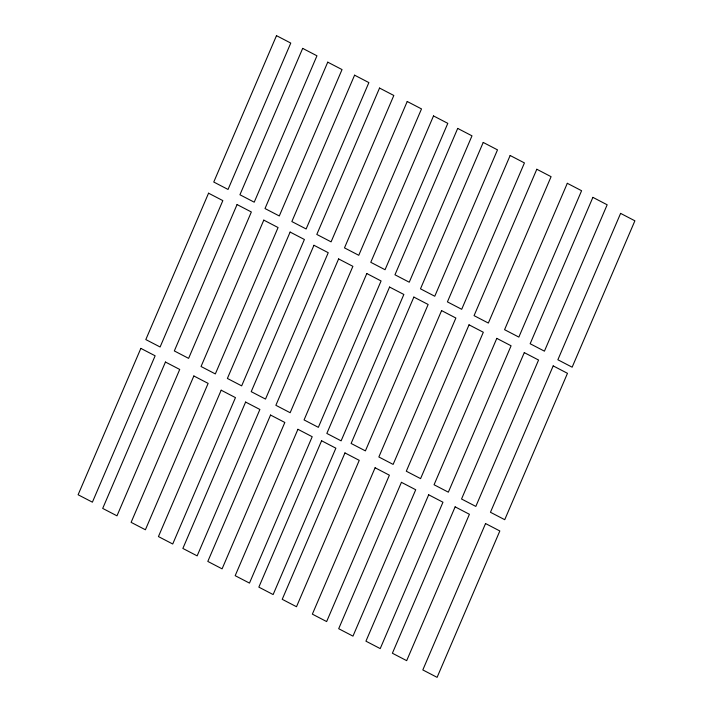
<?xml version="1.0" encoding="UTF-8"?>
<svg xmlns="http://www.w3.org/2000/svg" width="713" height="713" viewBox="0 0 713 713"><rect width="100%" height="100%" fill="white"/><g stroke="black" fill="none" stroke-linecap="round" stroke-linejoin="round"><path stroke-width="1.07" d="M140.853 348.381L78.109 494.76L92.396 502.175L155.131 355.796L140.853 348.381M208.561 193.196L145.817 339.575L160.104 346.99L222.839 200.611L208.561 193.196M276.492 35.65L213.757 182.029L228.035 189.453L290.77 43.074L276.492 35.65M165.443 362.035L102.699 508.414L116.985 515.829L179.721 369.45L165.443 362.035M302.677 48.377L239.933 194.765L254.22 202.18L316.955 55.801L302.677 48.377M237.064 204.56L174.328 350.939L188.606 358.363L251.35 211.984L237.064 204.56M327.748 62.165L265.013 208.544L279.291 215.968L342.035 69.58L327.748 62.165M193.856 375.974L131.112 522.353L145.399 529.768L208.134 383.389L193.856 375.974M263.792 220.121L201.048 366.5L215.335 373.924L278.07 227.545L263.792 220.121M354.593 75.177L291.858 221.556L306.135 228.971L368.879 82.592L354.593 75.177M221.182 390.198L158.438 536.577L172.724 544.001L235.459 397.622L221.182 390.198M290.12 232.064L227.385 378.451L241.662 385.867L304.398 239.488L290.12 232.064M379.548 88.055L316.804 234.434L331.09 241.859L393.826 95.48L379.548 88.055M245.611 402.061L182.867 548.44L197.153 555.864L259.889 409.476L245.611 402.061M313.952 245.281L251.217 391.66L265.503 399.084L328.238 252.705L313.952 245.281M270.548 415.046L207.813 561.425L222.091 568.849L284.835 422.47L270.548 415.046M338.613 258.917L275.869 405.296L290.155 412.72L352.89 266.341L338.613 258.917M407.221 101.496L344.486 247.874L358.764 255.299L421.508 108.92L407.221 101.496M297.927 429.297L235.183 575.676L249.47 583.1L312.205 436.721L297.927 429.297M433.513 115.925L370.778 262.304L385.056 269.728L447.8 123.349L433.513 115.925M366.803 273.534L304.068 419.912L318.346 427.337L381.081 280.958L366.803 273.534M321.59 440.759L258.846 587.138L273.132 594.562L335.868 448.183L321.59 440.759M389.574 287.054L326.839 433.433L341.117 440.848L403.852 294.469L389.574 287.054M457.701 128.411L394.966 274.79L409.244 282.214L471.988 135.835L457.701 128.411M344.958 452.924L282.223 599.312L296.501 606.727L359.245 460.348L344.958 452.924M413.861 297.08L351.117 443.459L365.404 450.874L428.139 304.496L413.861 297.08M483.218 142.44L420.483 288.818L434.761 296.243L497.496 149.864L483.218 142.44M441.588 310.601L378.853 456.98L393.13 464.404L455.874 318.025L441.588 310.601M375.1 467.764L312.365 614.143L326.643 621.567L389.387 475.188L375.1 467.764M510.151 155.496L447.416 301.875L461.694 309.299L524.438 162.921L510.151 155.496M401.428 482.327L338.693 628.706L352.971 636.13L415.715 489.751L401.428 482.327M469.038 324.834L406.303 471.213L420.581 478.628L483.316 332.249L469.038 324.834M536.809 169.257L474.065 315.636L488.352 323.06L551.087 176.681L536.809 169.257M428.682 494.795L365.938 641.174L380.225 648.598L442.96 502.219L428.682 494.795M496.801 338.372L434.065 484.751L448.343 492.175L511.087 345.787L496.801 338.372M567.307 183.303L504.572 329.682L518.85 337.097L581.594 190.719L567.307 183.303M455.135 506.854L392.391 653.233L406.677 660.657L469.412 514.278L455.135 506.854M524.287 352.623L461.543 499.002L475.829 506.417L538.565 360.038L524.287 352.623M592.886 197.358L530.151 343.737L544.429 351.161L607.164 204.783L592.886 197.358M485.553 523.547L422.818 669.926L437.096 677.35L499.831 530.971L485.553 523.547M553.19 365.894L490.455 512.273L504.733 519.697L567.477 373.318L553.19 365.894M620.604 213.383L557.869 359.762L572.147 367.186L634.891 220.807L620.604 213.383"/></g></svg>
